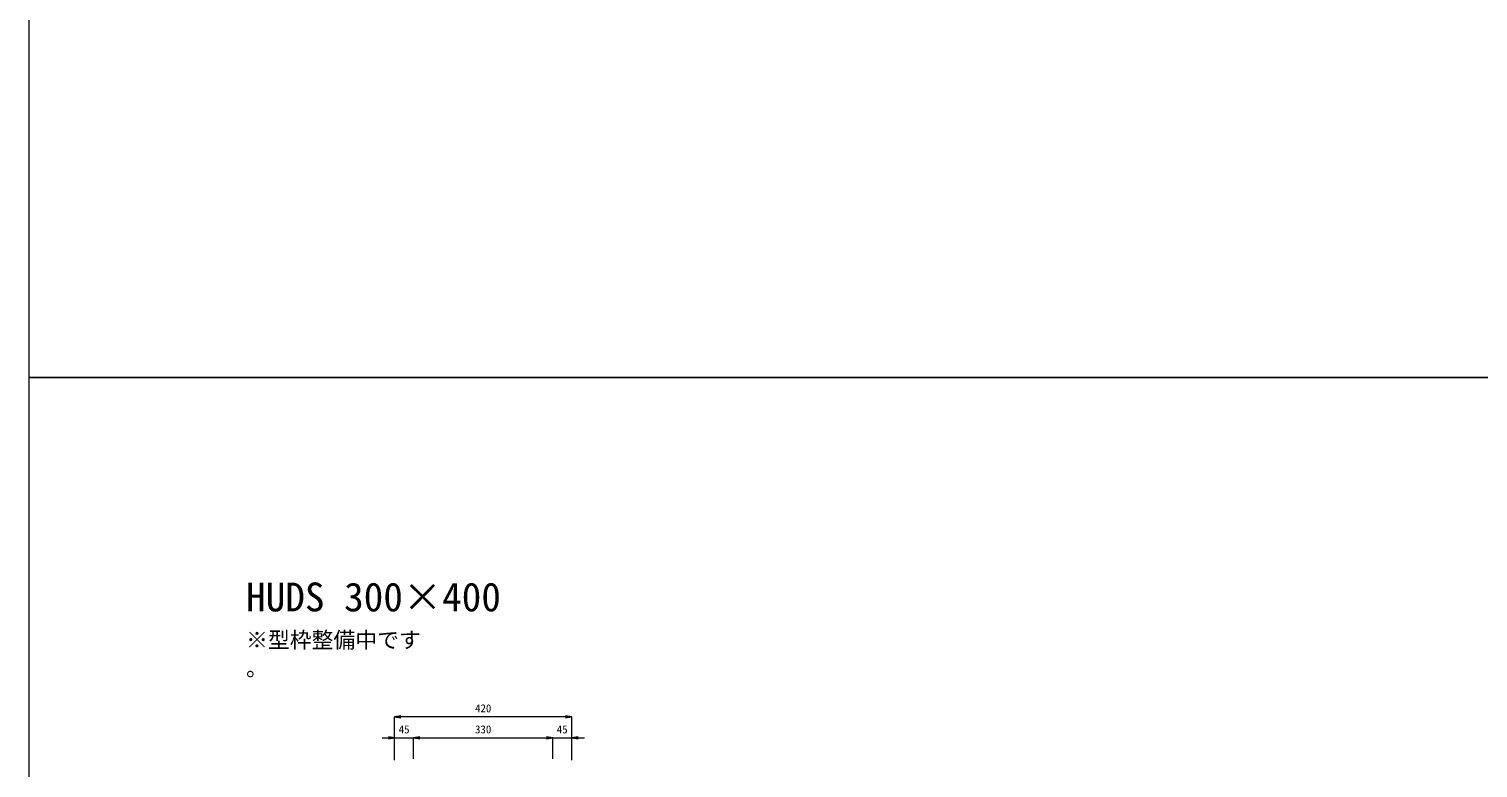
# Model space of a CAD drawing. Units: millimetres at full size, sheet at 1:20; some dimension numbers follow another scale. Extents: x 0 to 23340, y -4498 to 8520.
# Drawn here: x 0 to 3437, y 4755 to 6506 of the extents above; entities that cross this region are included whole.
import ezdxf
from ezdxf.enums import TextEntityAlignment as Align

# ---------------------------------------------------------------- set-up
doc = ezdxf.new("R2010")
doc.units = ezdxf.units.MM
doc.header["$LTSCALE"] = 20
for name, color, linetype, lineweight in [('0_2', 7, 'Continuous', 13), ('SUNPO', 3, 'Continuous', 13), ('TITLE', 7, 'Continuous', 13)]:
    doc.layers.add(name, color=color, linetype=linetype, lineweight=lineweight)
doc.styles.add('ＭＳ ゴシック', font='')
doc.styles.get('ＭＳ ゴシック').set_extended_font_data('MS Gothic')

# ---------------------------------------------------------------- blocks, each defined once
blk = doc.blocks.new('open_arrow')
at = {"color": 0, "linetype": 'Continuous', "lineweight": -2}
blk.add_lwpolyline([(7.5, 1.25), (0, 0), (7.5, -1.25)], dxfattribs=at)

msp = doc.modelspace()

# ---------------------------------------------------------------- linework, layer by layer
at = {"layer": 'SUNPO'}
for p, q in [((1287.48, 4876.2), (867.48, 4876.2)), ((867.48, 4773.2), (867.48, 4876.2)), ((1287.48, 4773.2), (1287.48, 4876.2)), ((837.48, 4826.2), (942.48, 4826.2)), ((867.48, 4773.2), (867.48, 4826.2)), ((912.48, 4776.2), (912.48, 4826.2)), ((912.48, 4826.2), (1242.48, 4826.2)), ((912.48, 4776.2), (912.48, 4826.2)), ((1212.48, 4826.2), (1317.48, 4826.2)), ((1242.48, 4776.2), (1242.48, 4826.2)), ((1242.48, 4776.2), (1242.48, 4826.2)), ((1287.48, 4773.2), (1287.48, 4826.2))]:
    msp.add_line(p, q, dxfattribs=at)
at = {"layer": 'TITLE', "color": 2}
for points in [[(0, 5680), (3890, 5680), (3890, 8520), (0, 8520)], [(0, 2840), (3890, 2840), (3890, 5680), (0, 5680)]]:
    msp.add_lwpolyline(points, close=True, dxfattribs=at)

# ---------------------------------------------------------------- block references
at = {"layer": 'SUNPO', "xscale": 2, "yscale": 2}
for p in [(867.48, 4876.2), (912.48, 4826.2), (912.48, 4826.2), (1287.48, 4826.2)]:
    msp.add_blockref('open_arrow', p, dxfattribs=at)
at = {"layer": 'SUNPO', "xscale": 2, "yscale": 2, "rotation": 180}
for p in [(1287.48, 4876.2), (867.48, 4826.2), (1242.48, 4826.2), (1242.48, 4826.2)]:
    msp.add_blockref('open_arrow', p, dxfattribs=at)

# ---------------------------------------------------------------- texts
at = {"layer": '0_2', "style": 'ＭＳ ゴシック'}
msp.add_text('HUDS 300×400', height=68.36, dxfattribs=at).set_placement((515.01, 5105.39), align=Align.BOTTOM_LEFT)
for s, p in [('※型枠整備中です', (515.01, 5077.27)), ('。', (515.01, 5010.6))]:
    msp.add_text(s, height=37.98, dxfattribs=at).set_placement(p, align=Align.TOP_LEFT)
at = {"layer": 'SUNPO', "style": 'ＭＳ ゴシック'}
for s, p in [('420', (1077.48, 4896.2)), ('45', (889.98, 4846.2)), ('330', (1077.48, 4846.2)), ('45', (1264.98, 4846.2))]:
    msp.add_text(s, height=18.99, dxfattribs=at).set_placement(p, align=Align.MIDDLE_CENTER)

doc.saveas('drawing.dxf')
